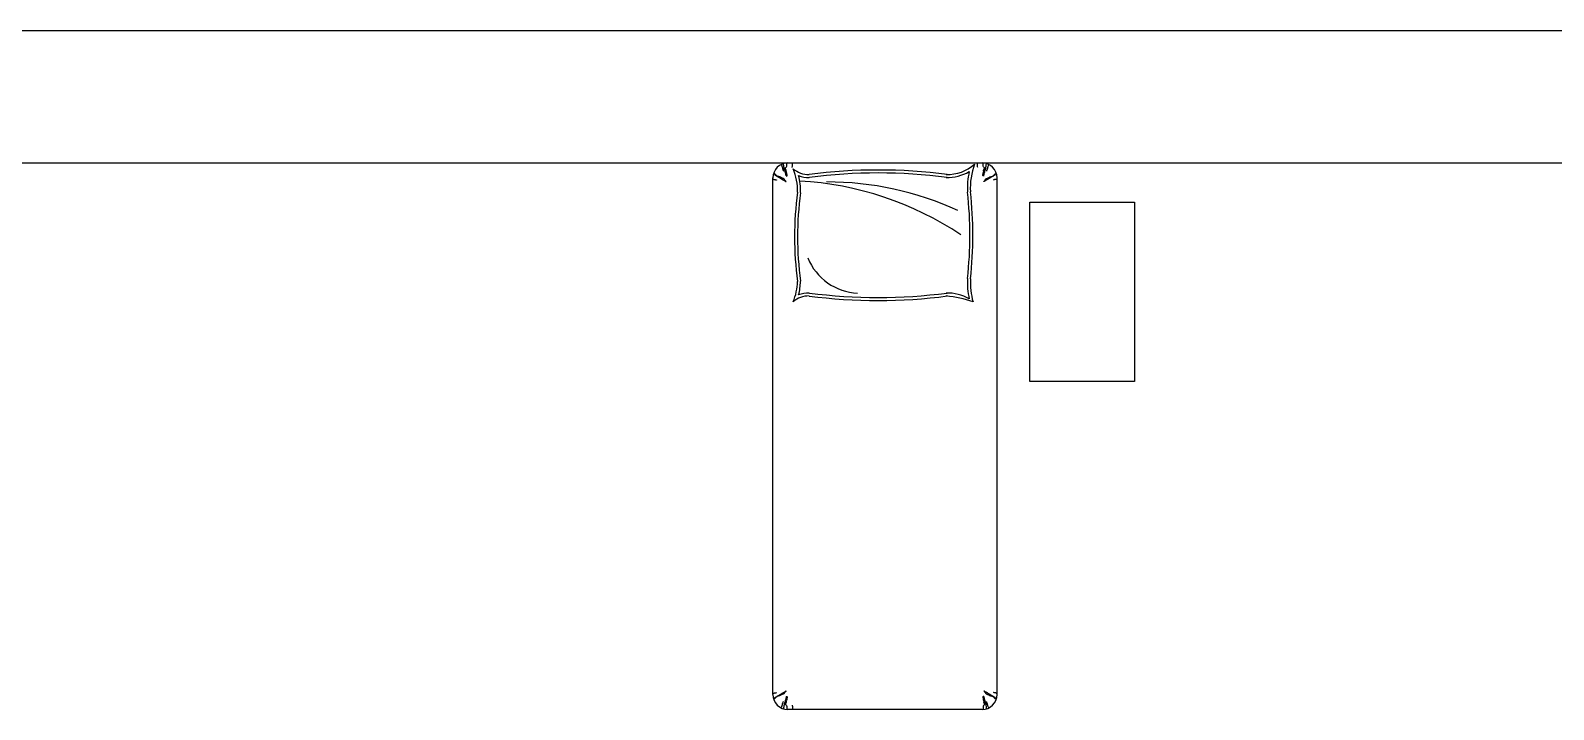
# Model space of a CAD drawing. Header units: inches. Extents: x 15.4 to 57.9, y 9.9 to 34.7.
# Drawn here: x 45.05 to 50.15, y 25.7 to 27.98 of the extents above; entities that cross this region are included whole.
import ezdxf

# ---------------------------------------------------------------- set-up
doc = ezdxf.new("R2010")
doc.units = ezdxf.units.IN
doc.header["$MEASUREMENT"] = 0
for name, color, linetype in [('02', 2, 'Continuous'), ('1', 1, 'Continuous'), ('4', 4, 'Continuous')]:
    doc.layers.add(name, color=color, linetype=linetype)

msp = doc.modelspace()

# ---------------------------------------------------------------- linework, layer by layer
at = {"layer": '02'}
for p, q in [((47.5393, 25.7541), (47.5393, 27.4841)), ((48.2893, 25.7541), (48.2893, 27.4841)), ((48.2393, 25.7041), (47.5893, 25.7041))]:
    msp.add_line(p, q, dxfattribs=at)
msp.add_lwpolyline([(48.7493, 27.4023), (48.7493, 26.8023), (48.3993, 26.8023), (48.3993, 27.4023)], close=True, dxfattribs=at)
for centre, radius, start, end in [((47.5893, 27.4841), 0.05, 90, 180), ((48.123, 27.6329), 0.1375, 268.4473, 311.5839), ((48.4252, 27.4512), 0.2252, 159.515, 183.4755), ((48.2393, 27.4841), 0.05, 0, 90), ((47.658, 27.5711), 0.0758, 227.8595, 271.8012), ((47.4303, 27.4413), 0.1916, 358.3923, 22.6023), ((47.8915, 25.7293), 1.7812, 82.5325, 97.455), ((48.7045, 27.2867), 1.0929, 172.1489, 187.8511), ((46.9376, 27.292), 1.2712, 353.426, 6.574), ((47.4303, 27.1428), 0.1916, 337.3977, 358.3923), ((48.4252, 27.1329), 0.2252, 176.5245, 196.5287), ((47.658, 27.013), 0.0758, 88.1988, 132.1405), ((47.8915, 28.8548), 1.7812, 262.545, 277.4675), ((48.0861, 26.7243), 0.3659, 70.317, 84.8022), ((47.5893, 25.7541), 0.05, 180, 270), ((48.2393, 25.7541), 0.05, 270, 0)]:
    msp.add_arc(centre, radius, start, end, dxfattribs=at)
at = {"layer": '1'}
for points in [[(47.5671, 27.5289), (47.5682, 27.5266), (47.569, 27.5245), (47.5696, 27.5227), (47.5702, 27.5211), (47.5706, 27.5197), (47.5709, 27.5185), (47.5711, 27.5173), (47.5714, 27.5163), (47.5716, 27.5153), (47.5719, 27.5143), (47.5722, 27.5133), (47.5726, 27.5122), (47.573, 27.5111), (47.5735, 27.5098), (47.574, 27.5083), (47.5747, 27.5066)], [(47.5834, 27.4906), (47.5824, 27.4965), (47.5814, 27.5011), (47.5806, 27.5046), (47.5799, 27.5071), (47.5794, 27.5089), (47.5789, 27.5101), (47.5785, 27.5109), (47.5782, 27.5115), (47.5779, 27.5121), (47.5777, 27.5127), (47.5776, 27.5132), (47.5774, 27.5138), (47.5773, 27.5144), (47.5772, 27.515), (47.5771, 27.5156), (47.577, 27.5163), (47.5769, 27.5171), (47.5768, 27.518), (47.5766, 27.5192), (47.5764, 27.5207), (47.5761, 27.5226), (47.5756, 27.525), (47.5751, 27.5281), (47.5745, 27.5318)], [(47.5834, 27.4906), (47.5856, 27.49), (47.5866, 27.4916), (47.5854, 27.5), (47.5848, 27.5039), (47.5834, 27.5051), (47.584, 27.5092), (47.5811, 27.5149), (47.5811, 27.5177), (47.5846, 27.521), (47.5854, 27.5239), (47.5856, 27.5255), (47.5857, 27.5339), (47.5856, 27.5324)], [(47.6036, 27.5194), (47.6041, 27.5212), (47.6045, 27.523), (47.6048, 27.5249), (47.6049, 27.5267), (47.605, 27.5285), (47.6051, 27.5304), (47.6051, 27.5322), (47.6051, 27.5341)], [(48.225, 27.5194), (48.2245, 27.5212), (48.2242, 27.523), (48.2239, 27.5249), (48.2237, 27.5267), (48.2236, 27.5285), (48.2236, 27.5304), (48.2235, 27.5322), (48.2235, 27.5341)], [(48.2452, 27.4906), (48.2431, 27.49), (48.2421, 27.4916), (48.2432, 27.5), (48.2438, 27.5039), (48.2452, 27.5051), (48.2446, 27.5092), (48.2476, 27.5149), (48.2476, 27.5177), (48.244, 27.521), (48.2432, 27.5239), (48.2431, 27.5255), (48.243, 27.5339), (48.243, 27.5324)], [(48.2452, 27.4906), (48.2463, 27.4965), (48.2472, 27.5011), (48.2481, 27.5046), (48.2487, 27.5071), (48.2493, 27.5089), (48.2498, 27.5101), (48.2502, 27.5109), (48.2505, 27.5115), (48.2507, 27.5121), (48.2509, 27.5127), (48.2511, 27.5132), (48.2512, 27.5138), (48.2513, 27.5144), (48.2514, 27.515), (48.2515, 27.5156), (48.2516, 27.5163), (48.2517, 27.5171), (48.2519, 27.518), (48.252, 27.5192), (48.2523, 27.5207), (48.2526, 27.5226), (48.253, 27.525), (48.2535, 27.5281), (48.2542, 27.5318)], [(48.2615, 27.5289), (48.2605, 27.5266), (48.2597, 27.5245), (48.259, 27.5227), (48.2585, 27.5211), (48.2581, 27.5197), (48.2578, 27.5185), (48.2575, 27.5173), (48.2573, 27.5163), (48.257, 27.5153), (48.2567, 27.5143), (48.2564, 27.5133), (48.2561, 27.5122), (48.2557, 27.5111), (48.2552, 27.5098), (48.2546, 27.5083), (48.254, 27.5066)], [(47.5393, 27.481), (47.5405, 27.4801), (47.5415, 27.4795), (47.5424, 27.479), (47.5431, 27.4787), (47.5438, 27.4785), (47.5443, 27.4784), (47.5448, 27.4784), (47.5453, 27.4784), (47.5457, 27.4784), (47.5462, 27.4784), (47.5466, 27.4784), (47.5471, 27.4783), (47.5475, 27.4783), (47.548, 27.4782), (47.5484, 27.4781), (47.5489, 27.478), (47.5493, 27.4778), (47.5498, 27.4777), (47.5502, 27.4775), (47.5506, 27.4773), (47.5509, 27.4771), (47.5512, 27.477), (47.5513, 27.4769), (47.5514, 27.4769)], [(47.5448, 27.4951), (47.5461, 27.4942), (47.5472, 27.4934), (47.5481, 27.4927), (47.549, 27.4922), (47.5497, 27.4918), (47.5504, 27.4914), (47.551, 27.4911), (47.5515, 27.4908), (47.552, 27.4906), (47.5525, 27.4903), (47.553, 27.4901), (47.5534, 27.4898), (47.5538, 27.4895), (47.5543, 27.4893), (47.5547, 27.489), (47.5551, 27.4888), (47.5555, 27.4885), (47.556, 27.4882), (47.5565, 27.4879), (47.5569, 27.4876), (47.5575, 27.4873), (47.558, 27.487), (47.5586, 27.4866), (47.5592, 27.4862), (47.5599, 27.4858), (47.5605, 27.4854), (47.5613, 27.485), (47.562, 27.4846), (47.5627, 27.4842), (47.5635, 27.4837), (47.5642, 27.4833), (47.5649, 27.4829), (47.5655, 27.4825), (47.5661, 27.4821), (47.5667, 27.4817), (47.5673, 27.4813), (47.5679, 27.4809), (47.5684, 27.4806), (47.569, 27.4802), (47.5695, 27.4799), (47.57, 27.4796), (47.5705, 27.4792), (47.5711, 27.4789), (47.5716, 27.4786), (47.5721, 27.4783), (47.5727, 27.478), (47.5732, 27.4777), (47.5738, 27.4774), (47.5744, 27.4771), (47.575, 27.4768), (47.5756, 27.4765), (47.5762, 27.4762), (47.5768, 27.4759), (47.5773, 27.4756), (47.5779, 27.4753), (47.5784, 27.4749), (47.5789, 27.4746), (47.5794, 27.4742), (47.5798, 27.4738), (47.5803, 27.4735), (47.5807, 27.4732), (47.581, 27.4729), (47.5814, 27.4726), (47.5818, 27.4724), (47.5821, 27.4723), (47.5825, 27.4722), (47.5827, 27.4721), (47.583, 27.4722), (47.5831, 27.4722), (47.5832, 27.4724), (47.5832, 27.4725), (47.5831, 27.4727), (47.5828, 27.4729), (47.5824, 27.4732), (47.582, 27.4735), (47.5815, 27.4739), (47.581, 27.4743), (47.5804, 27.4747), (47.5799, 27.4752), (47.5794, 27.4758), (47.5789, 27.4765), (47.5785, 27.4772), (47.5781, 27.4779), (47.5777, 27.4787), (47.5773, 27.4794), (47.5769, 27.48), (47.5765, 27.4807), (47.5759, 27.4812), (47.5753, 27.4816), (47.5747, 27.4819), (47.5739, 27.4822), (47.5732, 27.4824), (47.5724, 27.4826), (47.5715, 27.4828), (47.5707, 27.4831), (47.5699, 27.4834), (47.569, 27.4838), (47.5682, 27.4842), (47.5674, 27.4847), (47.5666, 27.4852), (47.5657, 27.4857), (47.5649, 27.4862), (47.564, 27.4867), (47.5631, 27.4871), (47.5622, 27.4875), (47.5612, 27.4878), (47.5602, 27.488), (47.5593, 27.4883), (47.5584, 27.4885), (47.5575, 27.4886), (47.5567, 27.4888), (47.5559, 27.489), (47.5552, 27.4892), (47.5546, 27.4894), (47.5541, 27.4896), (47.5536, 27.4898), (47.5531, 27.4901), (47.5527, 27.4904), (47.5524, 27.4906), (47.552, 27.4909), (47.5517, 27.4913), (47.5513, 27.4916), (47.551, 27.4919), (47.5507, 27.4923), (47.5503, 27.4926), (47.55, 27.493), (47.5496, 27.4934), (47.5492, 27.4938), (47.5488, 27.4942), (47.5484, 27.4946), (47.5479, 27.495), (47.5474, 27.4955), (47.5468, 27.4961), (47.5462, 27.4967), (47.5455, 27.4974), (47.5448, 27.4982)], [(48.2838, 27.4951), (48.2826, 27.4942), (48.2815, 27.4934), (48.2805, 27.4927), (48.2797, 27.4922), (48.2789, 27.4918), (48.2783, 27.4914), (48.2777, 27.4911), (48.2771, 27.4908), (48.2766, 27.4906), (48.2761, 27.4903), (48.2757, 27.4901), (48.2752, 27.4898), (48.2748, 27.4895), (48.2744, 27.4893), (48.274, 27.489), (48.2735, 27.4888), (48.2731, 27.4885), (48.2727, 27.4882), (48.2722, 27.4879), (48.2717, 27.4876), (48.2712, 27.4873), (48.2707, 27.487), (48.2701, 27.4866), (48.2695, 27.4862), (48.2688, 27.4858), (48.2681, 27.4854), (48.2674, 27.485), (48.2667, 27.4846), (48.2659, 27.4842), (48.2652, 27.4837), (48.2645, 27.4833), (48.2638, 27.4829), (48.2631, 27.4825), (48.2625, 27.4821), (48.2619, 27.4817), (48.2613, 27.4813), (48.2608, 27.4809), (48.2602, 27.4806), (48.2597, 27.4802), (48.2592, 27.4799), (48.2586, 27.4796), (48.2581, 27.4792), (48.2576, 27.4789), (48.2571, 27.4786), (48.2565, 27.4783), (48.256, 27.478), (48.2554, 27.4777), (48.2548, 27.4774), (48.2543, 27.4771), (48.2537, 27.4768), (48.2531, 27.4765), (48.2525, 27.4762), (48.2519, 27.4759), (48.2513, 27.4756), (48.2508, 27.4753), (48.2502, 27.4749), (48.2497, 27.4746), (48.2493, 27.4742), (48.2488, 27.4738), (48.2484, 27.4735), (48.248, 27.4732), (48.2476, 27.4729), (48.2472, 27.4726), (48.2469, 27.4724), (48.2465, 27.4723), (48.2462, 27.4722), (48.2459, 27.4721), (48.2457, 27.4722), (48.2455, 27.4722), (48.2454, 27.4724), (48.2455, 27.4725), (48.2456, 27.4727), (48.2459, 27.4729), (48.2462, 27.4732), (48.2467, 27.4735), (48.2472, 27.4739), (48.2477, 27.4743), (48.2483, 27.4747), (48.2488, 27.4752), (48.2493, 27.4758), (48.2497, 27.4765), (48.2502, 27.4772), (48.2505, 27.4779), (48.2509, 27.4787), (48.2513, 27.4794), (48.2517, 27.48), (48.2522, 27.4807), (48.2527, 27.4812), (48.2533, 27.4816), (48.254, 27.4819), (48.2547, 27.4822), (48.2555, 27.4824), (48.2563, 27.4826), (48.2571, 27.4828), (48.258, 27.4831), (48.2588, 27.4834), (48.2596, 27.4838), (48.2605, 27.4842), (48.2613, 27.4847), (48.2621, 27.4852), (48.2629, 27.4857), (48.2638, 27.4862), (48.2647, 27.4867), (48.2656, 27.4871), (48.2665, 27.4875), (48.2675, 27.4878), (48.2684, 27.488), (48.2694, 27.4883), (48.2703, 27.4885), (48.2712, 27.4886), (48.272, 27.4888), (48.2728, 27.489), (48.2734, 27.4892), (48.274, 27.4894), (48.2746, 27.4896), (48.2751, 27.4898), (48.2755, 27.4901), (48.2759, 27.4904), (48.2763, 27.4906), (48.2766, 27.4909), (48.277, 27.4913), (48.2773, 27.4916), (48.2776, 27.4919), (48.278, 27.4923), (48.2783, 27.4926), (48.2787, 27.493), (48.279, 27.4934), (48.2794, 27.4938), (48.2798, 27.4942), (48.2803, 27.4946), (48.2808, 27.495), (48.2813, 27.4955), (48.2819, 27.4961), (48.2825, 27.4967), (48.2831, 27.4974), (48.2838, 27.4982)], [(48.2893, 27.481), (48.2881, 27.4801), (48.2871, 27.4795), (48.2863, 27.479), (48.2855, 27.4787), (48.2849, 27.4785), (48.2843, 27.4784), (48.2838, 27.4784), (48.2834, 27.4784), (48.2829, 27.4784), (48.2825, 27.4784), (48.282, 27.4784), (48.2816, 27.4783), (48.2811, 27.4783), (48.2807, 27.4782), (48.2803, 27.4781), (48.2798, 27.478), (48.2793, 27.4778), (48.2789, 27.4777), (48.2785, 27.4775), (48.2781, 27.4773), (48.2777, 27.4771), (48.2775, 27.477), (48.2773, 27.4769), (48.2773, 27.4769)], [(47.5393, 25.7571), (47.5405, 25.758), (47.5415, 25.7586), (47.5424, 25.7591), (47.5431, 25.7594), (47.5438, 25.7596), (47.5443, 25.7597), (47.5448, 25.7597), (47.5453, 25.7597), (47.5457, 25.7597), (47.5462, 25.7597), (47.5466, 25.7598), (47.5471, 25.7598), (47.5475, 25.7598), (47.548, 25.7599), (47.5484, 25.76), (47.5489, 25.7601), (47.5493, 25.7603), (47.5498, 25.7604), (47.5502, 25.7606), (47.5506, 25.7608), (47.5509, 25.761), (47.5512, 25.7611), (47.5513, 25.7612), (47.5514, 25.7612)], [(47.5448, 25.743), (47.5461, 25.744), (47.5472, 25.7447), (47.5481, 25.7454), (47.549, 25.7459), (47.5497, 25.7463), (47.5504, 25.7467), (47.551, 25.747), (47.5515, 25.7473), (47.552, 25.7475), (47.5525, 25.7478), (47.553, 25.7481), (47.5534, 25.7483), (47.5538, 25.7486), (47.5543, 25.7488), (47.5547, 25.7491), (47.5551, 25.7494), (47.5555, 25.7496), (47.556, 25.7499), (47.5565, 25.7502), (47.5569, 25.7505), (47.5575, 25.7508), (47.558, 25.7512), (47.5586, 25.7515), (47.5592, 25.7519), (47.5599, 25.7523), (47.5605, 25.7527), (47.5613, 25.7531), (47.562, 25.7535), (47.5627, 25.754), (47.5635, 25.7544), (47.5642, 25.7548), (47.5649, 25.7552), (47.5655, 25.7557), (47.5661, 25.7561), (47.5667, 25.7564), (47.5673, 25.7568), (47.5679, 25.7572), (47.5684, 25.7575), (47.569, 25.7579), (47.5695, 25.7582), (47.57, 25.7586), (47.5705, 25.7589), (47.5711, 25.7592), (47.5716, 25.7595), (47.5721, 25.7598), (47.5727, 25.7601), (47.5732, 25.7604), (47.5738, 25.7607), (47.5744, 25.761), (47.575, 25.7613), (47.5756, 25.7616), (47.5762, 25.7619), (47.5768, 25.7622), (47.5773, 25.7625), (47.5779, 25.7628), (47.5784, 25.7632), (47.5789, 25.7636), (47.5794, 25.7639), (47.5798, 25.7643), (47.5803, 25.7646), (47.5807, 25.765), (47.581, 25.7653), (47.5814, 25.7655), (47.5818, 25.7657), (47.5821, 25.7659), (47.5825, 25.7659), (47.5827, 25.766), (47.583, 25.7659), (47.5831, 25.7659), (47.5832, 25.7658), (47.5832, 25.7656), (47.5831, 25.7654), (47.5828, 25.7652), (47.5824, 25.7649), (47.582, 25.7646), (47.5815, 25.7643), (47.581, 25.7639), (47.5804, 25.7634), (47.5799, 25.7629), (47.5794, 25.7623), (47.5789, 25.7616), (47.5785, 25.7609), (47.5781, 25.7602), (47.5777, 25.7595), (47.5773, 25.7587), (47.5769, 25.7581), (47.5765, 25.7575), (47.5759, 25.7569), (47.5753, 25.7565), (47.5747, 25.7562), (47.5739, 25.7559), (47.5732, 25.7557), (47.5724, 25.7555), (47.5715, 25.7553), (47.5707, 25.755), (47.5699, 25.7547), (47.569, 25.7543), (47.5682, 25.7539), (47.5674, 25.7534), (47.5666, 25.7529), (47.5657, 25.7524), (47.5649, 25.7519), (47.564, 25.7514), (47.5631, 25.751), (47.5622, 25.7506), (47.5612, 25.7503), (47.5602, 25.7501), (47.5593, 25.7499), (47.5584, 25.7497), (47.5575, 25.7495), (47.5567, 25.7493), (47.5559, 25.7491), (47.5552, 25.7489), (47.5546, 25.7487), (47.5541, 25.7485), (47.5536, 25.7483), (47.5531, 25.748), (47.5527, 25.7478), (47.5524, 25.7475), (47.552, 25.7472), (47.5517, 25.7469), (47.5513, 25.7465), (47.551, 25.7462), (47.5507, 25.7458), (47.5503, 25.7455), (47.55, 25.7451), (47.5496, 25.7447), (47.5492, 25.7443), (47.5488, 25.744), (47.5484, 25.7435), (47.5479, 25.7431), (47.5474, 25.7426), (47.5468, 25.7421), (47.5462, 25.7414), (47.5455, 25.7407), (47.5448, 25.7399)], [(47.5834, 25.7475), (47.5824, 25.7416), (47.5814, 25.737), (47.5806, 25.7335), (47.5799, 25.731), (47.5794, 25.7292), (47.5789, 25.728), (47.5785, 25.7272), (47.5782, 25.7266), (47.5779, 25.726), (47.5777, 25.7254), (47.5776, 25.7249), (47.5774, 25.7243), (47.5773, 25.7237), (47.5772, 25.7231), (47.5771, 25.7225), (47.577, 25.7218), (47.5769, 25.721), (47.5768, 25.7201), (47.5766, 25.7189), (47.5764, 25.7175), (47.5761, 25.7155), (47.5756, 25.7131), (47.5751, 25.7101), (47.5745, 25.7063)], [(47.5834, 25.7475), (47.5856, 25.7481), (47.5866, 25.7466), (47.5854, 25.7381), (47.5848, 25.7342), (47.5834, 25.733), (47.584, 25.7289), (47.5811, 25.7232), (47.5811, 25.7205), (47.5846, 25.7171), (47.5854, 25.7142), (47.5856, 25.7126), (47.5857, 25.7042), (47.5856, 25.7057)], [(48.2452, 25.7475), (48.2431, 25.7481), (48.2421, 25.7466), (48.2432, 25.7381), (48.2438, 25.7342), (48.2452, 25.733), (48.2446, 25.7289), (48.2476, 25.7232), (48.2476, 25.7205), (48.244, 25.7171), (48.2432, 25.7142), (48.2431, 25.7126), (48.243, 25.7042), (48.243, 25.7057)], [(48.2452, 25.7475), (48.2463, 25.7416), (48.2472, 25.737), (48.2481, 25.7335), (48.2487, 25.731), (48.2493, 25.7292), (48.2498, 25.728), (48.2502, 25.7272), (48.2505, 25.7266), (48.2507, 25.726), (48.2509, 25.7254), (48.2511, 25.7249), (48.2512, 25.7243), (48.2513, 25.7237), (48.2514, 25.7231), (48.2515, 25.7225), (48.2516, 25.7218), (48.2517, 25.721), (48.2519, 25.7201), (48.252, 25.7189), (48.2523, 25.7175), (48.2526, 25.7155), (48.253, 25.7131), (48.2535, 25.7101), (48.2542, 25.7063)], [(48.2838, 25.743), (48.2826, 25.744), (48.2815, 25.7447), (48.2805, 25.7454), (48.2797, 25.7459), (48.2789, 25.7463), (48.2783, 25.7467), (48.2777, 25.747), (48.2771, 25.7473), (48.2766, 25.7475), (48.2761, 25.7478), (48.2757, 25.7481), (48.2752, 25.7483), (48.2748, 25.7486), (48.2744, 25.7488), (48.274, 25.7491), (48.2735, 25.7494), (48.2731, 25.7496), (48.2727, 25.7499), (48.2722, 25.7502), (48.2717, 25.7505), (48.2712, 25.7508), (48.2707, 25.7512), (48.2701, 25.7515), (48.2695, 25.7519), (48.2688, 25.7523), (48.2681, 25.7527), (48.2674, 25.7531), (48.2667, 25.7535), (48.2659, 25.754), (48.2652, 25.7544), (48.2645, 25.7548), (48.2638, 25.7552), (48.2631, 25.7557), (48.2625, 25.7561), (48.2619, 25.7564), (48.2613, 25.7568), (48.2608, 25.7572), (48.2602, 25.7575), (48.2597, 25.7579), (48.2592, 25.7582), (48.2586, 25.7586), (48.2581, 25.7589), (48.2576, 25.7592), (48.2571, 25.7595), (48.2565, 25.7598), (48.256, 25.7601), (48.2554, 25.7604), (48.2548, 25.7607), (48.2543, 25.761), (48.2537, 25.7613), (48.2531, 25.7616), (48.2525, 25.7619), (48.2519, 25.7622), (48.2513, 25.7625), (48.2508, 25.7628), (48.2502, 25.7632), (48.2497, 25.7636), (48.2493, 25.7639), (48.2488, 25.7643), (48.2484, 25.7646), (48.248, 25.765), (48.2476, 25.7653), (48.2472, 25.7655), (48.2469, 25.7657), (48.2465, 25.7659), (48.2462, 25.7659), (48.2459, 25.766), (48.2457, 25.7659), (48.2455, 25.7659), (48.2454, 25.7658), (48.2455, 25.7656), (48.2456, 25.7654), (48.2459, 25.7652), (48.2462, 25.7649), (48.2467, 25.7646), (48.2472, 25.7643), (48.2477, 25.7639), (48.2483, 25.7634), (48.2488, 25.7629), (48.2493, 25.7623), (48.2497, 25.7616), (48.2502, 25.7609), (48.2505, 25.7602), (48.2509, 25.7595), (48.2513, 25.7587), (48.2517, 25.7581), (48.2522, 25.7575), (48.2527, 25.7569), (48.2533, 25.7565), (48.254, 25.7562), (48.2547, 25.7559), (48.2555, 25.7557), (48.2563, 25.7555), (48.2571, 25.7553), (48.258, 25.755), (48.2588, 25.7547), (48.2596, 25.7543), (48.2605, 25.7539), (48.2613, 25.7534), (48.2621, 25.7529), (48.2629, 25.7524), (48.2638, 25.7519), (48.2647, 25.7514), (48.2656, 25.751), (48.2665, 25.7506), (48.2675, 25.7503), (48.2684, 25.7501), (48.2694, 25.7499), (48.2703, 25.7497), (48.2712, 25.7495), (48.272, 25.7493), (48.2728, 25.7491), (48.2734, 25.7489), (48.274, 25.7487), (48.2746, 25.7485), (48.2751, 25.7483), (48.2755, 25.748), (48.2759, 25.7478), (48.2763, 25.7475), (48.2766, 25.7472), (48.277, 25.7469), (48.2773, 25.7465), (48.2776, 25.7462), (48.278, 25.7458), (48.2783, 25.7455), (48.2787, 25.7451), (48.279, 25.7447), (48.2794, 25.7443), (48.2798, 25.744), (48.2803, 25.7435), (48.2808, 25.7431), (48.2813, 25.7426), (48.2819, 25.7421), (48.2825, 25.7414), (48.2831, 25.7407), (48.2838, 25.7399)], [(48.2893, 25.7571), (48.2881, 25.758), (48.2871, 25.7586), (48.2863, 25.7591), (48.2855, 25.7594), (48.2849, 25.7596), (48.2843, 25.7597), (48.2838, 25.7597), (48.2834, 25.7597), (48.2829, 25.7597), (48.2825, 25.7597), (48.282, 25.7598), (48.2816, 25.7598), (48.2811, 25.7598), (48.2807, 25.7599), (48.2803, 25.76), (48.2798, 25.7601), (48.2793, 25.7603), (48.2789, 25.7604), (48.2785, 25.7606), (48.2781, 25.7608), (48.2777, 25.761), (48.2775, 25.7611), (48.2773, 25.7612), (48.2773, 25.7612)], [(47.5671, 25.7093), (47.5682, 25.7116), (47.569, 25.7136), (47.5696, 25.7154), (47.5702, 25.717), (47.5706, 25.7184), (47.5709, 25.7197), (47.5711, 25.7208), (47.5714, 25.7219), (47.5716, 25.7229), (47.5719, 25.7238), (47.5722, 25.7248), (47.5726, 25.7259), (47.573, 25.727), (47.5735, 25.7283), (47.574, 25.7298), (47.5747, 25.7315)], [(47.6036, 25.7188), (47.6041, 25.7169), (47.6045, 25.7151), (47.6048, 25.7133), (47.6049, 25.7114), (47.605, 25.7096), (47.6051, 25.7077), (47.6051, 25.7059), (47.6051, 25.7041)], [(48.2615, 25.7093), (48.2605, 25.7116), (48.2597, 25.7136), (48.259, 25.7154), (48.2585, 25.717), (48.2581, 25.7184), (48.2578, 25.7197), (48.2575, 25.7208), (48.2573, 25.7219), (48.257, 25.7229), (48.2567, 25.7238), (48.2564, 25.7248), (48.2561, 25.7259), (48.2557, 25.727), (48.2552, 25.7283), (48.2546, 25.7298), (48.254, 25.7315)]]:
    msp.add_lwpolyline(points, dxfattribs=at)
for centre, radius, start, end in [((47.658, 27.5711), 0.0857, 247.5713, 271.8012), ((47.4303, 27.4413), 0.2015, 358.3923, 14.5516), ((47.8915, 25.7281), 1.7724, 82.523, 97.4645), ((48.123, 27.6329), 0.1474, 268.4473, 299.8513), ((48.4252, 27.4512), 0.2351, 166.7699, 183.4755), ((48.7045, 27.2867), 1.0829, 172.1489, 187.8511), ((47.5676, 26.3914), 1.0839, 56.3388, 86.7446), ((47.7204, 26.421), 1.0495, 65.3384, 90.0733), ((46.9376, 27.292), 1.2612, 353.426, 6.574), ((47.8303, 27.2858), 0.1874, 201.8788, 267.6966), ((47.4303, 27.1428), 0.2015, 345.4484, 358.3923), ((48.4252, 27.1329), 0.2351, 176.5245, 193.2301), ((47.658, 27.013), 0.0857, 88.1988, 112.4287), ((47.8915, 28.856), 1.7724, 262.5355, 277.477), ((48.123, 26.9512), 0.1474, 60.1487, 91.5527)]:
    msp.add_arc(centre, radius, start, end, dxfattribs=at)
at = {"layer": '4'}
for p, q in [((37.2544, 27.9778), (57.5806, 27.9778)), ((37.2544, 27.5341), (57.5806, 27.5341))]:
    msp.add_line(p, q, dxfattribs=at)

doc.saveas('drawing.dxf')
